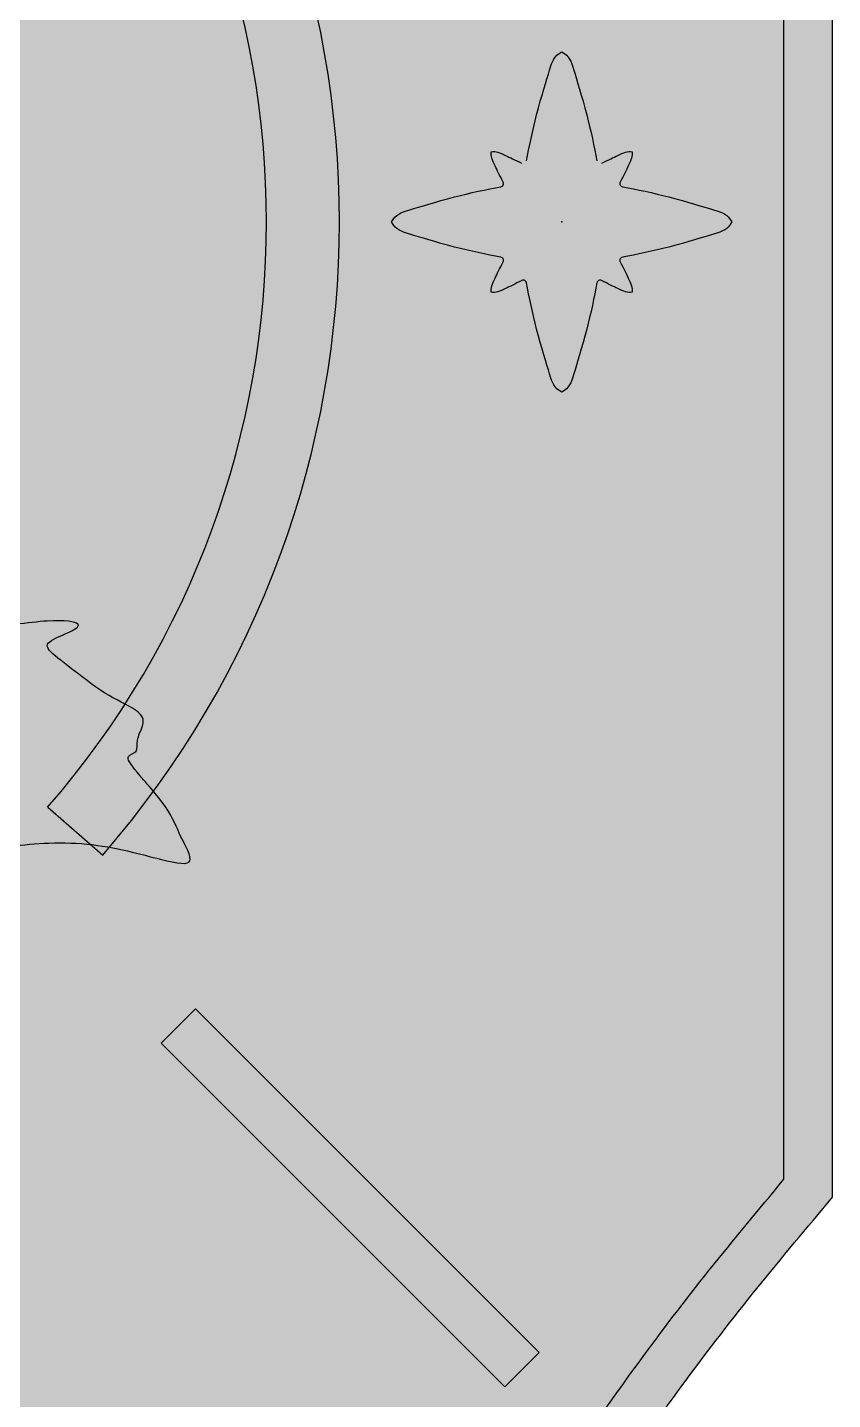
# Model space of a CAD drawing. Header units: metres. Extents: x -6.5 to 29.8, y -1.8 to 5.3.
# Drawn here: x 11.5598 to 11.7254, y 2.753 to 3.0353 of the extents above; entities that cross this region are included whole.
import ezdxf

# ---------------------------------------------------------------- set-up
doc = ezdxf.new("R2010")
doc.units = ezdxf.units.M
for name, color, linetype, true_color in [('BANDERA$BORDE', 40, 'Continuous', 0xffbf00), ('BANDERA$CIRCULO EXT', 40, 'Continuous', 0xffbf00), ('BANDERA$CUERVO', 18, 'Continuous', 0x000000), ('BANDERA$ESTRELLAS$GRANDE', 251, 'Continuous', 0x696969), ('FONDO', 168, 'Continuous', 0x0f132e)]:
    doc.layers.add(name, color=color, linetype=linetype, true_color=true_color)

msp = doc.modelspace()

# ---------------------------------------------------------------- hatches: boundary and pattern name
at = {"layer": 'BANDERA$BORDE'}
h = msp.add_hatch(color=256, dxfattribs=at)
h.paths.add_polyline_path([(11.22541, 3.47012), (11.22538, 3.4679), (11.22531, 3.46566), (11.22518, 3.4634), (11.225, 3.46113), (11.22477, 3.45885), (11.22448, 3.45655), (11.22414, 3.45424), (11.22374, 3.45192), (11.22328, 3.4496), (11.22276, 3.44727), (11.22219, 3.44494), (11.22155, 3.4426), (11.22085, 3.44027), (11.22009, 3.43794), (11.21927, 3.43562), (11.21839, 3.43331), (11.21744, 3.43101), (11.21644, 3.42872), (11.21537, 3.42644), (11.21424, 3.42419), (11.21305, 3.42195), (11.21179, 3.41974), (11.21048, 3.41756), (11.20911, 3.4154), (11.20768, 3.41327), (11.20619, 3.41117), (11.20464, 3.40911), (11.20304, 3.40709), (11.20139, 3.4051), (11.19968, 3.40316), (11.19793, 3.40126), (11.19612, 3.39941), (11.19427, 3.3976), (11.19237, 3.39584), (11.19042, 3.39414), (11.18844, 3.39248), (11.18642, 3.39088), (11.18435, 3.38934), (11.18226, 3.38785), (11.18013, 3.38642), (11.17797, 3.38505), (11.17579, 3.38373), (11.17357, 3.38248), (11.17134, 3.38129), (11.16908, 3.38016), (11.16681, 3.37909), (11.16452, 3.37808), (11.16222, 3.37714), (11.15991, 3.37626), (11.15758, 3.37544), (11.15526, 3.37468), (11.15292, 3.37398), (11.15059, 3.37334), (11.14826, 3.37276), (11.14593, 3.37225), (11.14361, 3.37179), (11.14129, 3.37139), (11.13898, 3.37104), (11.13668, 3.37076), (11.13439, 3.37052), (11.13212, 3.37034), (11.12987, 3.37022), (11.12763, 3.37014), (11.12541, 3.37012), (11.12541, 2.79463), (11.13949, 2.77773), (11.15271, 2.76077), (11.16509, 2.74376), (11.17096, 2.73523), (11.17661, 2.72669), (11.18205, 2.71813), (11.18728, 2.70956), (11.1923, 2.70097), (11.1971, 2.69238), (11.20169, 2.68376), (11.20607, 2.67514), (11.21023, 2.66649), (11.21418, 2.65784), (11.21792, 2.64917), (11.22144, 2.64049), (11.22475, 2.63179), (11.22785, 2.62308), (11.23074, 2.61436), (11.23341, 2.60562), (11.23587, 2.59686), (11.23812, 2.5881), (11.24015, 2.57932), (11.24197, 2.57052), (11.24358, 2.56171), (11.24497, 2.55289), (11.24616, 2.54405), (11.24712, 2.5352), (11.24788, 2.52633), (11.24842, 2.51746), (11.25785, 2.49756), (11.26749, 2.47826), (11.27735, 2.45955), (11.28744, 2.44143), (11.29773, 2.4239), (11.30825, 2.40696), (11.31898, 2.39062), (11.32994, 2.37486), (11.34111, 2.3597), (11.3525, 2.34513), (11.3641, 2.33115), (11.37593, 2.31776), (11.38797, 2.30496), (11.40023, 2.29276), (11.41271, 2.28114), (11.41903, 2.27556), (11.42541, 2.27012), (11.43178, 2.27556), (11.43811, 2.28114), (11.45059, 2.29276), (11.46285, 2.30496), (11.47489, 2.31776), (11.48671, 2.33115), (11.49832, 2.34513), (11.50971, 2.3597), (11.52088, 2.37486), (11.53183, 2.39062), (11.54257, 2.40696), (11.55308, 2.4239), (11.56338, 2.44143), (11.57346, 2.45955), (11.58333, 2.47826), (11.59297, 2.49756), (11.6024, 2.51746), (11.60294, 2.52633), (11.60369, 2.5352), (11.60466, 2.54405), (11.60584, 2.55289), (11.60724, 2.56171), (11.60885, 2.57052), (11.61067, 2.57932), (11.6127, 2.5881), (11.61495, 2.59686), (11.61741, 2.60562), (11.62008, 2.61436), (11.62297, 2.62308), (11.62606, 2.63179), (11.62938, 2.64049), (11.6329, 2.64917), (11.63664, 2.65784), (11.64059, 2.66649), (11.64475, 2.67514), (11.64913, 2.68376), (11.65372, 2.69238), (11.65852, 2.70097), (11.66354, 2.70956), (11.66877, 2.71813), (11.67421, 2.72669), (11.67986, 2.73523), (11.68573, 2.74376), (11.6981, 2.76077), (11.71133, 2.77773), (11.72541, 2.79463), (11.72541, 3.37012), (11.72319, 3.37014), (11.72095, 3.37022), (11.7187, 3.37034), (11.71642, 3.37052), (11.71414, 3.37076), (11.71184, 3.37104), (11.70953, 3.37139), (11.70721, 3.37179), (11.70489, 3.37225), (11.70256, 3.37276), (11.70023, 3.37334), (11.69789, 3.37398), (11.69556, 3.37468), (11.69323, 3.37544), (11.69091, 3.37626), (11.6886, 3.37714), (11.6863, 3.37808), (11.68401, 3.37909), (11.68173, 3.38016), (11.67948, 3.38129), (11.67724, 3.38248), (11.67503, 3.38373), (11.67285, 3.38505), (11.67069, 3.38642), (11.66856, 3.38785), (11.66646, 3.38934), (11.6644, 3.39088), (11.66238, 3.39248), (11.66039, 3.39414), (11.65845, 3.39584), (11.65655, 3.3976), (11.6547, 3.39941), (11.65289, 3.40126), (11.65113, 3.40316), (11.64943, 3.4051), (11.64777, 3.40709), (11.64617, 3.40911), (11.64463, 3.41117), (11.64314, 3.41327), (11.64171, 3.4154), (11.64034, 3.41756), (11.63902, 3.41974), (11.63777, 3.42195), (11.63658, 3.42419), (11.63545, 3.42644), (11.63438, 3.42872), (11.63337, 3.43101), (11.63243, 3.43331), (11.63155, 3.43562), (11.63073, 3.43794), (11.62997, 3.44027), (11.62927, 3.4426), (11.62863, 3.44494), (11.62805, 3.44727), (11.62754, 3.4496), (11.62708, 3.45192), (11.62668, 3.45424), (11.62633, 3.45655), (11.62605, 3.45885), (11.62581, 3.46113), (11.62563, 3.4634), (11.62551, 3.46566), (11.62543, 3.4679), (11.62541, 3.47012)], flags=0)
h.paths.add_polyline_path([(11.23495, 3.46012), (11.23473, 3.45792), (11.23446, 3.45571), (11.23415, 3.4535), (11.23378, 3.45127), (11.23337, 3.44904), (11.23291, 3.44681), (11.2324, 3.44457), (11.23184, 3.44233), (11.23123, 3.44009), (11.23057, 3.43785), (11.22986, 3.43561), (11.22909, 3.43337), (11.22827, 3.43115), (11.22741, 3.42893), (11.22649, 3.42672), (11.22551, 3.42452), (11.22449, 3.42233), (11.22341, 3.42016), (11.22228, 3.41801), (11.22111, 3.41588), (11.21988, 3.41376), (11.2186, 3.41167), (11.21727, 3.4096), (11.21589, 3.40756), (11.21446, 3.40554), (11.21298, 3.40355), (11.21146, 3.4016), (11.20989, 3.39968), (11.20828, 3.39779), (11.20663, 3.39593), (11.20493, 3.39411), (11.20319, 3.39234), (11.20141, 3.3906), (11.1996, 3.3889), (11.19774, 3.38724), (11.19585, 3.38563), (11.19393, 3.38406), (11.19197, 3.38254), (11.18999, 3.38107), (11.18797, 3.37964), (11.18593, 3.37826), (11.18386, 3.37693), (11.18177, 3.37565), (11.17965, 3.37442), (11.17752, 3.37324), (11.17536, 3.37212), (11.17319, 3.37104), (11.17101, 3.37001), (11.16881, 3.36904), (11.1666, 3.36812), (11.16438, 3.36725), (11.16215, 3.36644), (11.15992, 3.36567), (11.15768, 3.36496), (11.15544, 3.3643), (11.1532, 3.36369), (11.15096, 3.36313), (11.14872, 3.36262), (11.14648, 3.36216), (11.14425, 3.36174), (11.14203, 3.36138), (11.13981, 3.36107), (11.13761, 3.3608), (11.13541, 3.36057), (11.13541, 2.79833), (11.14938, 2.78138), (11.16252, 2.76437), (11.17481, 2.7473), (11.18065, 2.73874), (11.18627, 2.73017), (11.19168, 2.72158), (11.19689, 2.71298), (11.20188, 2.70436), (11.20666, 2.69573), (11.21124, 2.68708), (11.2156, 2.67842), (11.21976, 2.66974), (11.22371, 2.66105), (11.22744, 2.65234), (11.23097, 2.64362), (11.23428, 2.63488), (11.23739, 2.62612), (11.24029, 2.61735), (11.24297, 2.60857), (11.24545, 2.59977), (11.24772, 2.59096), (11.24978, 2.58213), (11.25162, 2.57328), (11.25326, 2.56442), (11.25469, 2.55555), (11.25591, 2.54666), (11.25692, 2.53776), (11.25772, 2.52884), (11.25831, 2.5199), (11.26728, 2.50103), (11.27645, 2.48271), (11.28581, 2.46493), (11.29537, 2.44769), (11.30513, 2.431), (11.31508, 2.41485), (11.32523, 2.39925), (11.33557, 2.38419), (11.34612, 2.36967), (11.35686, 2.35569), (11.36779, 2.34226), (11.37892, 2.32938), (11.39025, 2.31703), (11.40177, 2.30523), (11.41349, 2.29398), (11.42541, 2.28326), (11.43733, 2.29398), (11.44905, 2.30523), (11.46057, 2.31703), (11.4719, 2.32938), (11.48303, 2.34226), (11.49396, 2.35569), (11.5047, 2.36967), (11.51524, 2.38419), (11.52559, 2.39925), (11.53574, 2.41485), (11.54569, 2.431), (11.55545, 2.44769), (11.56501, 2.46493), (11.57437, 2.48271), (11.58354, 2.50103), (11.59251, 2.5199), (11.5931, 2.52884), (11.5939, 2.53776), (11.59491, 2.54666), (11.59613, 2.55555), (11.59756, 2.56442), (11.59919, 2.57328), (11.60104, 2.58213), (11.6031, 2.59096), (11.60537, 2.59977), (11.60784, 2.60857), (11.61053, 2.61735), (11.61343, 2.62612), (11.61653, 2.63488), (11.61985, 2.64362), (11.62338, 2.65234), (11.62711, 2.66105), (11.63106, 2.66974), (11.63521, 2.67842), (11.63958, 2.68708), (11.64415, 2.69573), (11.64894, 2.70436), (11.65393, 2.71298), (11.65914, 2.72158), (11.66455, 2.73017), (11.67017, 2.73874), (11.67601, 2.7473), (11.6883, 2.76437), (11.70144, 2.78138), (11.71541, 2.79833), (11.71541, 3.36057), (11.71321, 3.3608), (11.71101, 3.36107), (11.70879, 3.36138), (11.70657, 3.36174), (11.70434, 3.36216), (11.7021, 3.36262), (11.69986, 3.36313), (11.69762, 3.36369), (11.69538, 3.3643), (11.69314, 3.36496), (11.6909, 3.36567), (11.68867, 3.36644), (11.68644, 3.36725), (11.68422, 3.36812), (11.68201, 3.36904), (11.67981, 3.37001), (11.67762, 3.37104), (11.67545, 3.37212), (11.6733, 3.37324), (11.67117, 3.37442), (11.66905, 3.37565), (11.66696, 3.37693), (11.66489, 3.37826), (11.66285, 3.37964), (11.66083, 3.38107), (11.65885, 3.38254), (11.65689, 3.38406), (11.65497, 3.38563), (11.65308, 3.38724), (11.65122, 3.3889), (11.64941, 3.3906), (11.64763, 3.39234), (11.64589, 3.39411), (11.64419, 3.39593), (11.64254, 3.39779), (11.64092, 3.39968), (11.63936, 3.4016), (11.63783, 3.40355), (11.63636, 3.40554), (11.63493, 3.40756), (11.63355, 3.4096), (11.63222, 3.41167), (11.63094, 3.41376), (11.62971, 3.41588), (11.62853, 3.41801), (11.62741, 3.42016), (11.62633, 3.42233), (11.62531, 3.42452), (11.62433, 3.42672), (11.62341, 3.42893), (11.62254, 3.43115), (11.62173, 3.43337), (11.62096, 3.43561), (11.62025, 3.43785), (11.61959, 3.44009), (11.61898, 3.44233), (11.61842, 3.44457), (11.61791, 3.44681), (11.61745, 3.44904), (11.61704, 3.45127), (11.61667, 3.4535), (11.61636, 3.45571), (11.61609, 3.45792), (11.61586, 3.46012)], flags=0)
at = {"layer": 'BANDERA$CIRCULO EXT'}
for points in [[(11.57526, 2.86505), (11.56394, 2.87489), (11.56639, 2.87776), (11.56879, 2.88071), (11.57116, 2.88373), (11.57347, 2.88682), (11.57574, 2.88998), (11.57795, 2.89321), (11.5801, 2.89651), (11.5822, 2.89987), (11.58424, 2.9033), (11.58621, 2.9068), (11.58812, 2.91035), (11.58995, 2.91397), (11.59172, 2.91764), (11.59341, 2.92137), (11.59503, 2.92516), (11.59657, 2.929), (11.59802, 2.93289), (11.5994, 2.93683), (11.60068, 2.94081), (11.60188, 2.94483), (11.603, 2.9489), (11.60402, 2.953), (11.60495, 2.95713), (11.60578, 2.96129), (11.60652, 2.96548), (11.60717, 2.9697), (11.60771, 2.97394), (11.60816, 2.97819), (11.60851, 2.98246), (11.60876, 2.98674), (11.60891, 2.99102), (11.60896, 2.99531), (11.60891, 2.9996), (11.60876, 3.00388), (11.60851, 3.00816), (11.60816, 3.01243), (11.60771, 3.01668), (11.60717, 3.02092), (11.60652, 3.02514), (11.60578, 3.02933), (11.60495, 3.03349), (11.60402, 3.03762), (11.603, 3.04172), (11.60188, 3.04579), (11.60068, 3.04981), (11.5994, 3.05379), (11.59802, 3.05773), (11.59657, 3.06162), (11.59503, 3.06546), (11.59341, 3.06925), (11.59172, 3.07298), (11.58995, 3.07665), (11.58812, 3.08027), (11.58621, 3.08382), (11.58424, 3.08732), (11.5822, 3.09075), (11.5801, 3.09411), (11.57795, 3.09741), (11.57574, 3.10064), (11.57347, 3.1038), (11.57116, 3.10689), (11.56879, 3.10991), (11.56639, 3.11286), (11.56394, 3.11573), (11.57526, 3.12557), (11.57791, 3.12246), (11.58051, 3.11927), (11.58307, 3.11601), (11.58557, 3.11266), (11.58802, 3.10924), (11.59041, 3.10575), (11.59274, 3.10219), (11.59501, 3.09855), (11.59722, 3.09484), (11.59935, 3.09106), (11.60141, 3.08721), (11.6034, 3.0833), (11.60531, 3.07932), (11.60714, 3.07529), (11.60889, 3.07119), (11.61055, 3.06704), (11.61213, 3.06283), (11.61361, 3.05857), (11.61501, 3.05427), (11.61631, 3.04991), (11.61751, 3.04552), (11.61861, 3.04108), (11.61962, 3.03661), (11.62052, 3.03211), (11.62132, 3.02757), (11.62202, 3.02301), (11.62261, 3.01843), (11.6231, 3.01383), (11.62347, 3.00921), (11.62375, 3.00458), (11.62391, 2.99995), (11.62396, 2.99531), (11.62391, 2.99067), (11.62375, 2.98604), (11.62347, 2.98141), (11.6231, 2.97679), (11.62261, 2.97219), (11.62202, 2.96761), (11.62132, 2.96305), (11.62052, 2.95851), (11.61962, 2.95401), (11.61861, 2.94954), (11.61751, 2.9451), (11.61631, 2.94071), (11.61501, 2.93635), (11.61361, 2.93205), (11.61213, 2.92779), (11.61055, 2.92358), (11.60889, 2.91943), (11.60714, 2.91533), (11.60531, 2.9113), (11.6034, 2.90732), (11.60141, 2.90341), (11.59935, 2.89956), (11.59722, 2.89578), (11.59501, 2.89207), (11.59274, 2.88843), (11.59041, 2.88487), (11.58802, 2.88138), (11.58557, 2.87796), (11.58307, 2.87461), (11.58051, 2.87135), (11.57791, 2.86816)], [(11.59436, 2.83343), (11.66507, 2.76272), (11.658, 2.75565), (11.58728, 2.82636)]]:
    msp.add_hatch(color=256, dxfattribs=at).paths.add_polyline_path(points, flags=0)
at = {"layer": 'BANDERA$ESTRELLAS$GRANDE'}
msp.add_hatch(color=256, dxfattribs=at).paths.add_polyline_path([(11.65763, 3.00353), (11.65598, 3.00686), (11.65579, 3.00728), (11.65561, 3.00768), (11.65553, 3.00788), (11.65546, 3.00808), (11.65539, 3.00827), (11.65533, 3.00845), (11.6553, 3.00854), (11.65528, 3.00864), (11.65526, 3.00873), (11.65524, 3.00881), (11.65522, 3.0089), (11.6552, 3.00899), (11.65519, 3.00907), (11.65518, 3.00916), (11.65517, 3.00924), (11.65517, 3.00928), (11.65517, 3.00932), (11.65517, 3.00936), (11.65517, 3.0094), (11.65517, 3.00944), (11.65517, 3.00948), (11.65517, 3.00952), (11.65518, 3.00956), (11.65518, 3.0096), (11.65519, 3.00963), (11.65519, 3.00967), (11.6552, 3.00971), (11.65521, 3.00974), (11.65521, 3.00978), (11.65525, 3.00979), (11.65529, 3.0098), (11.65533, 3.0098), (11.65536, 3.00981), (11.6554, 3.00981), (11.65544, 3.00982), (11.65548, 3.00982), (11.65552, 3.00982), (11.65556, 3.00982), (11.6556, 3.00983), (11.65563, 3.00983), (11.65568, 3.00982), (11.65572, 3.00982), (11.65576, 3.00982), (11.65584, 3.00981), (11.65592, 3.0098), (11.65601, 3.00979), (11.65609, 3.00978), (11.65618, 3.00976), (11.65627, 3.00974), (11.65636, 3.00972), (11.65645, 3.00969), (11.65654, 3.00967), (11.65673, 3.00961), (11.65692, 3.00954), (11.65711, 3.00946), (11.65731, 3.00938), (11.65772, 3.00921), (11.66142, 3.00741), (11.66144, 3.0074), (11.66146, 3.00739), (11.66147, 3.00738), (11.66149, 3.00737), (11.66151, 3.00736), (11.66153, 3.00735), (11.66155, 3.00735), (11.66157, 3.00734), (11.66159, 3.00733), (11.66161, 3.00733), (11.66163, 3.00732), (11.66165, 3.00732), (11.66168, 3.00731), (11.6617, 3.00731), (11.66172, 3.00731), (11.66174, 3.00731), (11.66176, 3.00731), (11.66178, 3.00731), (11.6618, 3.00731), (11.66182, 3.00731), (11.66185, 3.00731), (11.66187, 3.00731), (11.66189, 3.00731), (11.66191, 3.00732), (11.66193, 3.00732), (11.66195, 3.00733), (11.66197, 3.00733), (11.66199, 3.00734), (11.66201, 3.00734), (11.66203, 3.00735), (11.66205, 3.00736), (11.66207, 3.00737), (11.66208, 3.00738), (11.6621, 3.00739), (11.66212, 3.0074), (11.66214, 3.00741), (11.66216, 3.00742), (11.66217, 3.00743), (11.66219, 3.00744), (11.66221, 3.00745), (11.66222, 3.00747), (11.66224, 3.00748), (11.66226, 3.00749), (11.66227, 3.00751), (11.66229, 3.00753), (11.6623, 3.00754), (11.66231, 3.00756), (11.66233, 3.00757), (11.66234, 3.00759), (11.66235, 3.00761), (11.66236, 3.00763), (11.66238, 3.00764), (11.66239, 3.00766), (11.6624, 3.00768), (11.66241, 3.0077), (11.66241, 3.00772), (11.66242, 3.00774), (11.66243, 3.00776), (11.66244, 3.00778), (11.66244, 3.0078), (11.66245, 3.00782), (11.66245, 3.00784), (11.66246, 3.00786), (11.66246, 3.00788), (11.66288, 3.0101), (11.66338, 3.01249), (11.66394, 3.01494), (11.66453, 3.01734), (11.66528, 3.02014), (11.66719, 3.02653), (11.66752, 3.02756), (11.66762, 3.02785), (11.66772, 3.02813), (11.66778, 3.02826), (11.66783, 3.02838), (11.66789, 3.0285), (11.66794, 3.02862), (11.668, 3.02873), (11.66807, 3.02884), (11.66813, 3.02895), (11.66817, 3.029), (11.6682, 3.02905), (11.66824, 3.0291), (11.66827, 3.02915), (11.66831, 3.0292), (11.66835, 3.02925), (11.66839, 3.0293), (11.66843, 3.02935), (11.66847, 3.02939), (11.66852, 3.02944), (11.66856, 3.02949), (11.6686, 3.02953), (11.66865, 3.02958), (11.6687, 3.02962), (11.66875, 3.02967), (11.6688, 3.02971), (11.66891, 3.0298), (11.66902, 3.02988), (11.66914, 3.02997), (11.66926, 3.03005), (11.6694, 3.03014), (11.66954, 3.03022), (11.66969, 3.03031), (11.66983, 3.03022), (11.66997, 3.03014), (11.67011, 3.03005), (11.67023, 3.02997), (11.67035, 3.02988), (11.67046, 3.0298), (11.67057, 3.02971), (11.67062, 3.02967), (11.67067, 3.02962), (11.67072, 3.02958), (11.67077, 3.02953), (11.67081, 3.02949), (11.67086, 3.02944), (11.6709, 3.02939), (11.67094, 3.02935), (11.67098, 3.0293), (11.67102, 3.02925), (11.67106, 3.0292), (11.6711, 3.02915), (11.67113, 3.0291), (11.67117, 3.02905), (11.6712, 3.029), (11.67124, 3.02895), (11.6713, 3.02884), (11.67137, 3.02873), (11.67143, 3.02862), (11.67148, 3.0285), (11.67154, 3.02838), (11.67159, 3.02826), (11.67165, 3.02813), (11.67175, 3.02785), (11.67185, 3.02756), (11.67337, 3.02264), (11.67409, 3.02014), (11.67484, 3.01734), (11.67543, 3.01494), (11.67599, 3.01249), (11.67649, 3.0101), (11.67691, 3.00788), (11.67691, 3.00786), (11.67692, 3.00784), (11.67692, 3.00782), (11.67693, 3.0078), (11.67693, 3.00778), (11.67694, 3.00776), (11.67695, 3.00774), (11.67696, 3.00772), (11.67697, 3.0077), (11.67698, 3.00768), (11.67699, 3.00766), (11.677, 3.00764), (11.67701, 3.00763), (11.67702, 3.00761), (11.67703, 3.00759), (11.67704, 3.00757), (11.67706, 3.00756), (11.67707, 3.00754), (11.67709, 3.00753), (11.6771, 3.00751), (11.67712, 3.00749), (11.67713, 3.00748), (11.67715, 3.00747), (11.67716, 3.00745), (11.67718, 3.00744), (11.6772, 3.00743), (11.67722, 3.00742), (11.67723, 3.00741), (11.67725, 3.0074), (11.67727, 3.00739), (11.67729, 3.00738), (11.67731, 3.00737), (11.67732, 3.00736), (11.67734, 3.00735), (11.67736, 3.00734), (11.67738, 3.00734), (11.6774, 3.00733), (11.67742, 3.00733), (11.67744, 3.00732), (11.67746, 3.00732), (11.67748, 3.00731), (11.6775, 3.00731), (11.67753, 3.00731), (11.67755, 3.00731), (11.67757, 3.00731), (11.67759, 3.00731), (11.67761, 3.00731), (11.67763, 3.00731), (11.67765, 3.00731), (11.67768, 3.00731), (11.6777, 3.00731), (11.67772, 3.00732), (11.67774, 3.00732), (11.67776, 3.00733), (11.67778, 3.00733), (11.6778, 3.00734), (11.67782, 3.00735), (11.67784, 3.00735), (11.67786, 3.00736), (11.67788, 3.00737), (11.6779, 3.00738), (11.67791, 3.00739), (11.67793, 3.0074), (11.67795, 3.00741), (11.68124, 3.00901), (11.68165, 3.00921), (11.68206, 3.00938), (11.68226, 3.00946), (11.68245, 3.00954), (11.68264, 3.00961), (11.68283, 3.00967), (11.68292, 3.00969), (11.68301, 3.00972), (11.6831, 3.00974), (11.68319, 3.00976), (11.68328, 3.00978), (11.68336, 3.00979), (11.68345, 3.0098), (11.68353, 3.00981), (11.68361, 3.00982), (11.68366, 3.00982), (11.6837, 3.00982), (11.68374, 3.00983), (11.68378, 3.00983), (11.68382, 3.00982), (11.68386, 3.00982), (11.68389, 3.00982), (11.68393, 3.00982), (11.68397, 3.00981), (11.68401, 3.00981), (11.68405, 3.0098), (11.68408, 3.0098), (11.68412, 3.00979), (11.68416, 3.00978), (11.68416, 3.00974), (11.68417, 3.00971), (11.68418, 3.00967), (11.68418, 3.00963), (11.68419, 3.0096), (11.68419, 3.00956), (11.6842, 3.00952), (11.6842, 3.00948), (11.6842, 3.00944), (11.6842, 3.0094), (11.6842, 3.00936), (11.6842, 3.00932), (11.6842, 3.00928), (11.6842, 3.00924), (11.68419, 3.00916), (11.68418, 3.00907), (11.68417, 3.00899), (11.68415, 3.0089), (11.68414, 3.00881), (11.68412, 3.00873), (11.68409, 3.00864), (11.68407, 3.00854), (11.68404, 3.00845), (11.68398, 3.00827), (11.68391, 3.00808), (11.68384, 3.00788), (11.68376, 3.00768), (11.68358, 3.00728), (11.68339, 3.00686), (11.68173, 3.00351), (11.68172, 3.00349), (11.68171, 3.00347), (11.68171, 3.00346), (11.6817, 3.00344), (11.68169, 3.00342), (11.68169, 3.0034), (11.68168, 3.00338), (11.68168, 3.00336), (11.68167, 3.00334), (11.68167, 3.00332), (11.68167, 3.0033), (11.68167, 3.00328), (11.68166, 3.00326), (11.68166, 3.00324), (11.68166, 3.00322), (11.68166, 3.0032), (11.68166, 3.00318), (11.68167, 3.00316), (11.68167, 3.00314), (11.68167, 3.00312), (11.68167, 3.0031), (11.68168, 3.00308), (11.68168, 3.00306), (11.68169, 3.00304), (11.68169, 3.00302), (11.6817, 3.003), (11.68171, 3.00298), (11.68171, 3.00296), (11.68172, 3.00294), (11.68173, 3.00292), (11.68174, 3.00291), (11.68175, 3.00289), (11.68176, 3.00287), (11.68177, 3.00286), (11.68178, 3.00284), (11.68179, 3.00282), (11.6818, 3.00281), (11.68181, 3.00279), (11.68182, 3.00277), (11.68184, 3.00276), (11.68185, 3.00274), (11.68187, 3.00273), (11.68188, 3.00272), (11.6819, 3.0027), (11.68191, 3.00269), (11.68193, 3.00268), (11.68194, 3.00266), (11.68196, 3.00265), (11.68198, 3.00264), (11.68199, 3.00263), (11.68201, 3.00262), (11.68203, 3.00261), (11.68205, 3.0026), (11.68207, 3.00259), (11.68208, 3.00258), (11.6821, 3.00257), (11.68212, 3.00257), (11.68214, 3.00256), (11.68216, 3.00255), (11.68218, 3.00255), (11.6822, 3.00254), (11.68222, 3.00254), (11.68224, 3.00254), (11.68446, 3.00212), (11.68686, 3.00162), (11.68931, 3.00106), (11.69171, 3.00047), (11.69452, 2.99971), (11.70091, 2.9978), (11.70193, 2.99748), (11.70223, 2.99737), (11.7025, 2.99727), (11.70263, 2.99722), (11.70276, 2.99716), (11.70288, 2.99711), (11.703, 2.99705), (11.70311, 2.99699), (11.70322, 2.99693), (11.70333, 2.99686), (11.70338, 2.99683), (11.70343, 2.99679), (11.70348, 2.99676), (11.70353, 2.99672), (11.70358, 2.99668), (11.70363, 2.99665), (11.70368, 2.99661), (11.70372, 2.99657), (11.70377, 2.99652), (11.70382, 2.99648), (11.70386, 2.99644), (11.70391, 2.99639), (11.70395, 2.99634), (11.704, 2.9963), (11.70404, 2.99625), (11.70409, 2.9962), (11.70417, 2.99609), (11.70426, 2.99598), (11.70435, 2.99586), (11.70443, 2.99573), (11.70452, 2.9956), (11.7046, 2.99546), (11.70469, 2.99531), (11.7046, 2.99516), (11.70452, 2.99502), (11.70443, 2.99489), (11.70435, 2.99476), (11.70426, 2.99464), (11.70417, 2.99453), (11.70409, 2.99442), (11.70404, 2.99437), (11.704, 2.99432), (11.70395, 2.99428), (11.70391, 2.99423), (11.70386, 2.99418), (11.70382, 2.99414), (11.70377, 2.9941), (11.70372, 2.99405), (11.70368, 2.99401), (11.70363, 2.99397), (11.70358, 2.99394), (11.70353, 2.9939), (11.70348, 2.99386), (11.70343, 2.99383), (11.70338, 2.99379), (11.70333, 2.99376), (11.70322, 2.99369), (11.70311, 2.99363), (11.703, 2.99357), (11.70288, 2.99351), (11.70276, 2.99346), (11.70263, 2.9934), (11.7025, 2.99335), (11.70223, 2.99325), (11.70193, 2.99314), (11.69702, 2.99163), (11.69452, 2.99091), (11.69171, 2.99015), (11.68931, 2.98956), (11.68686, 2.989), (11.68446, 2.9885), (11.68224, 2.98808), (11.68222, 2.98808), (11.6822, 2.98807), (11.68218, 2.98807), (11.68216, 2.98806), (11.68214, 2.98806), (11.68212, 2.98805), (11.6821, 2.98805), (11.68208, 2.98804), (11.68207, 2.98803), (11.68205, 2.98802), (11.68203, 2.98801), (11.68201, 2.988), (11.68199, 2.98799), (11.68198, 2.98798), (11.68196, 2.98797), (11.68194, 2.98796), (11.68193, 2.98794), (11.68191, 2.98793), (11.6819, 2.98792), (11.68188, 2.9879), (11.68187, 2.98789), (11.68185, 2.98788), (11.68184, 2.98786), (11.68182, 2.98785), (11.68181, 2.98783), (11.6818, 2.98781), (11.68179, 2.9878), (11.68178, 2.98778), (11.68177, 2.98776), (11.68176, 2.98775), (11.68175, 2.98773), (11.68174, 2.98771), (11.68173, 2.9877), (11.68172, 2.98768), (11.68171, 2.98766), (11.68171, 2.98764), (11.6817, 2.98762), (11.68169, 2.9876), (11.68169, 2.98758), (11.68168, 2.98756), (11.68168, 2.98754), (11.68167, 2.98752), (11.68167, 2.9875), (11.68167, 2.98748), (11.68167, 2.98746), (11.68166, 2.98744), (11.68166, 2.98742), (11.68166, 2.9874), (11.68166, 2.98738), (11.68166, 2.98736), (11.68167, 2.98734), (11.68167, 2.98732), (11.68167, 2.9873), (11.68167, 2.98728), (11.68168, 2.98726), (11.68168, 2.98724), (11.68169, 2.98722), (11.68169, 2.9872), (11.6817, 2.98718), (11.68171, 2.98716), (11.68171, 2.98715), (11.68172, 2.98713), (11.68173, 2.98711), (11.68339, 2.98376), (11.68358, 2.98334), (11.68376, 2.98294), (11.68384, 2.98274), (11.68391, 2.98254), (11.68398, 2.98235), (11.68404, 2.98217), (11.68407, 2.98208), (11.68409, 2.98198), (11.68412, 2.98189), (11.68414, 2.98181), (11.68415, 2.98172), (11.68417, 2.98163), (11.68418, 2.98155), (11.68419, 2.98146), (11.6842, 2.98138), (11.6842, 2.98134), (11.6842, 2.9813), (11.6842, 2.98126), (11.6842, 2.98122), (11.6842, 2.98118), (11.6842, 2.98114), (11.6842, 2.9811), (11.68419, 2.98106), (11.68419, 2.98102), (11.68418, 2.98099), (11.68418, 2.98095), (11.68417, 2.98091), (11.68416, 2.98088), (11.68416, 2.98084), (11.68412, 2.98083), (11.68408, 2.98082), (11.68405, 2.98082), (11.68401, 2.98081), (11.68397, 2.98081), (11.68393, 2.9808), (11.68389, 2.9808), (11.68386, 2.9808), (11.68382, 2.9808), (11.68378, 2.98079), (11.68374, 2.98079), (11.6837, 2.9808), (11.68366, 2.9808), (11.68361, 2.9808), (11.68353, 2.98081), (11.68345, 2.98082), (11.68336, 2.98083), (11.68328, 2.98084), (11.68319, 2.98086), (11.6831, 2.98088), (11.68301, 2.9809), (11.68292, 2.98093), (11.68283, 2.98095), (11.68264, 2.98101), (11.68245, 2.98108), (11.68226, 2.98115), (11.68206, 2.98124), (11.68165, 2.98141), (11.68124, 2.98161), (11.67789, 2.98327), (11.67787, 2.98327), (11.67785, 2.98328), (11.67783, 2.98329), (11.67781, 2.9833), (11.67779, 2.9833), (11.67777, 2.98331), (11.67775, 2.98331), (11.67774, 2.98332), (11.67772, 2.98332), (11.6777, 2.98332), (11.67767, 2.98333), (11.67765, 2.98333), (11.67763, 2.98333), (11.67761, 2.98333), (11.67759, 2.98333), (11.67757, 2.98333), (11.67755, 2.98333), (11.67753, 2.98333), (11.67751, 2.98333), (11.67749, 2.98332), (11.67747, 2.98332), (11.67745, 2.98332), (11.67743, 2.98331), (11.67741, 2.98331), (11.67739, 2.9833), (11.67737, 2.9833), (11.67735, 2.98329), (11.67734, 2.98328), (11.67732, 2.98327), (11.6773, 2.98327), (11.67728, 2.98326), (11.67727, 2.98325), (11.67725, 2.98324), (11.67723, 2.98323), (11.67721, 2.98322), (11.6772, 2.98321), (11.67718, 2.9832), (11.67717, 2.98318), (11.67715, 2.98317), (11.67713, 2.98316), (11.67712, 2.98314), (11.67711, 2.98313), (11.67709, 2.98312), (11.67708, 2.9831), (11.67706, 2.98308), (11.67705, 2.98307), (11.67704, 2.98305), (11.67703, 2.98304), (11.67702, 2.98302), (11.677, 2.983), (11.67699, 2.98298), (11.67698, 2.98297), (11.67697, 2.98295), (11.67697, 2.98293), (11.67696, 2.98291), (11.67695, 2.98289), (11.67694, 2.98287), (11.67694, 2.98285), (11.67693, 2.98284), (11.67693, 2.98282), (11.67692, 2.9828), (11.67692, 2.98278), (11.67691, 2.98276), (11.6765, 2.98053), (11.676, 2.97814), (11.67543, 2.97569), (11.67484, 2.97328), (11.67409, 2.97048), (11.67218, 2.96409), (11.67185, 2.96306), (11.67175, 2.96277), (11.67165, 2.96249), (11.67159, 2.96236), (11.67154, 2.96224), (11.67148, 2.96212), (11.67143, 2.962), (11.67137, 2.96189), (11.6713, 2.96178), (11.67124, 2.96167), (11.6712, 2.96162), (11.67117, 2.96157), (11.67113, 2.96152), (11.6711, 2.96147), (11.67106, 2.96142), (11.67102, 2.96137), (11.67098, 2.96132), (11.67094, 2.96127), (11.6709, 2.96123), (11.67086, 2.96118), (11.67081, 2.96113), (11.67077, 2.96109), (11.67072, 2.96104), (11.67067, 2.961), (11.67062, 2.96095), (11.67057, 2.96091), (11.67046, 2.96082), (11.67035, 2.96074), (11.67023, 2.96065), (11.67011, 2.96056), (11.66997, 2.96048), (11.66983, 2.9604), (11.66969, 2.96031), (11.66954, 2.9604), (11.6694, 2.96048), (11.66926, 2.96056), (11.66914, 2.96065), (11.66902, 2.96074), (11.66891, 2.96082), (11.6688, 2.96091), (11.66875, 2.96095), (11.6687, 2.961), (11.66865, 2.96104), (11.6686, 2.96109), (11.66856, 2.96113), (11.66852, 2.96118), (11.66847, 2.96123), (11.66843, 2.96127), (11.66839, 2.96132), (11.66835, 2.96137), (11.66831, 2.96142), (11.66827, 2.96147), (11.66824, 2.96152), (11.6682, 2.96157), (11.66817, 2.96162), (11.66813, 2.96167), (11.66807, 2.96178), (11.668, 2.96189), (11.66794, 2.962), (11.66789, 2.96212), (11.66783, 2.96224), (11.66778, 2.96236), (11.66772, 2.96249), (11.66762, 2.96277), (11.66752, 2.96306), (11.666, 2.96798), (11.66528, 2.97048), (11.66453, 2.97328), (11.66394, 2.97569), (11.66338, 2.97814), (11.66287, 2.98053), (11.66246, 2.98276), (11.66245, 2.98278), (11.66245, 2.9828), (11.66245, 2.98282), (11.66244, 2.98284), (11.66243, 2.98285), (11.66243, 2.98287), (11.66242, 2.98289), (11.66241, 2.98291), (11.66241, 2.98293), (11.6624, 2.98295), (11.66239, 2.98297), (11.66238, 2.98298), (11.66237, 2.983), (11.66236, 2.98302), (11.66234, 2.98304), (11.66233, 2.98305), (11.66232, 2.98307), (11.66231, 2.98308), (11.66229, 2.9831), (11.66228, 2.98312), (11.66227, 2.98313), (11.66225, 2.98314), (11.66224, 2.98316), (11.66222, 2.98317), (11.66221, 2.98318), (11.66219, 2.9832), (11.66217, 2.98321), (11.66216, 2.98322), (11.66214, 2.98323), (11.66212, 2.98324), (11.66211, 2.98325), (11.66209, 2.98326), (11.66207, 2.98327), (11.66205, 2.98327), (11.66204, 2.98328), (11.66202, 2.98329), (11.662, 2.9833), (11.66198, 2.9833), (11.66196, 2.98331), (11.66194, 2.98331), (11.66192, 2.98332), (11.6619, 2.98332), (11.66188, 2.98332), (11.66186, 2.98333), (11.66184, 2.98333), (11.66182, 2.98333), (11.6618, 2.98333), (11.66178, 2.98333), (11.66176, 2.98333), (11.66174, 2.98333), (11.66172, 2.98333), (11.6617, 2.98333), (11.66168, 2.98332), (11.66166, 2.98332), (11.66164, 2.98332), (11.66162, 2.98331), (11.6616, 2.98331), (11.66158, 2.9833), (11.66156, 2.9833), (11.66154, 2.98329), (11.66152, 2.98328), (11.6615, 2.98327), (11.66149, 2.98327), (11.65814, 2.98161), (11.65772, 2.98141), (11.65731, 2.98124), (11.65711, 2.98115), (11.65692, 2.98108), (11.65673, 2.98101), (11.65654, 2.98095), (11.65645, 2.98093), (11.65636, 2.9809), (11.65627, 2.98088), (11.65618, 2.98086), (11.65609, 2.98084), (11.65601, 2.98083), (11.65592, 2.98082), (11.65584, 2.98081), (11.65576, 2.9808), (11.65572, 2.9808), (11.65568, 2.9808), (11.65563, 2.98079), (11.6556, 2.98079), (11.65556, 2.9808), (11.65552, 2.9808), (11.65548, 2.9808), (11.65544, 2.9808), (11.6554, 2.98081), (11.65536, 2.98081), (11.65533, 2.98082), (11.65529, 2.98082), (11.65525, 2.98083), (11.65521, 2.98084), (11.65521, 2.98088), (11.6552, 2.98091), (11.65519, 2.98095), (11.65519, 2.98099), (11.65518, 2.98102), (11.65518, 2.98106), (11.65517, 2.9811), (11.65517, 2.98114), (11.65517, 2.98118), (11.65517, 2.98122), (11.65517, 2.98126), (11.65517, 2.9813), (11.65517, 2.98134), (11.65517, 2.98138), (11.65518, 2.98146), (11.65519, 2.98155), (11.6552, 2.98163), (11.65522, 2.98172), (11.65524, 2.98181), (11.65526, 2.98189), (11.65528, 2.98198), (11.6553, 2.98208), (11.65533, 2.98217), (11.65539, 2.98235), (11.65546, 2.98254), (11.65553, 2.98274), (11.65561, 2.98294), (11.65579, 2.98334), (11.65598, 2.98376), (11.65764, 2.98711), (11.65765, 2.98713), (11.65766, 2.98715), (11.65767, 2.98716), (11.65767, 2.98718), (11.65768, 2.9872), (11.65768, 2.98722), (11.65769, 2.98724), (11.65769, 2.98726), (11.6577, 2.98728), (11.6577, 2.9873), (11.6577, 2.98732), (11.65771, 2.98734), (11.65771, 2.98736), (11.65771, 2.98738), (11.65771, 2.9874), (11.65771, 2.98742), (11.65771, 2.98744), (11.65771, 2.98746), (11.6577, 2.98748), (11.6577, 2.9875), (11.6577, 2.98752), (11.65769, 2.98754), (11.65769, 2.98756), (11.65768, 2.98758), (11.65768, 2.9876), (11.65767, 2.98762), (11.65767, 2.98764), (11.65766, 2.98766), (11.65765, 2.98768), (11.65764, 2.9877), (11.65763, 2.98771), (11.65762, 2.98773), (11.65762, 2.98775), (11.65761, 2.98776), (11.65759, 2.98778), (11.65758, 2.9878), (11.65757, 2.98781), (11.65756, 2.98783), (11.65755, 2.98785), (11.65753, 2.98786), (11.65752, 2.98788), (11.65751, 2.98789), (11.65749, 2.9879), (11.65748, 2.98792), (11.65746, 2.98793), (11.65744, 2.98794), (11.65743, 2.98796), (11.65741, 2.98797), (11.65739, 2.98798), (11.65738, 2.98799), (11.65736, 2.988), (11.65734, 2.98801), (11.65732, 2.98802), (11.65731, 2.98803), (11.65729, 2.98804), (11.65727, 2.98805), (11.65725, 2.98805), (11.65723, 2.98806), (11.65721, 2.98806), (11.65719, 2.98807), (11.65717, 2.98807), (11.65715, 2.98808), (11.65713, 2.98808), (11.65491, 2.9885), (11.65252, 2.989), (11.65006, 2.98956), (11.64766, 2.99015), (11.64485, 2.99091), (11.63846, 2.99282), (11.63744, 2.99314), (11.63714, 2.99325), (11.63687, 2.99335), (11.63674, 2.9934), (11.63661, 2.99346), (11.63649, 2.99351), (11.63638, 2.99357), (11.63626, 2.99363), (11.63615, 2.99369), (11.63605, 2.99376), (11.63599, 2.99379), (11.63594, 2.99383), (11.63589, 2.99386), (11.63584, 2.9939), (11.63579, 2.99394), (11.63574, 2.99397), (11.6357, 2.99401), (11.63565, 2.99405), (11.6356, 2.9941), (11.63556, 2.99414), (11.63551, 2.99418), (11.63546, 2.99423), (11.63542, 2.99428), (11.63537, 2.99432), (11.63533, 2.99437), (11.63529, 2.99442), (11.6352, 2.99453), (11.63511, 2.99464), (11.63503, 2.99476), (11.63494, 2.99489), (11.63486, 2.99502), (11.63477, 2.99516), (11.63469, 2.99531), (11.63477, 2.99546), (11.63486, 2.9956), (11.63494, 2.99573), (11.63503, 2.99586), (11.63511, 2.99598), (11.6352, 2.99609), (11.63529, 2.9962), (11.63533, 2.99625), (11.63537, 2.9963), (11.63542, 2.99634), (11.63546, 2.99639), (11.63551, 2.99644), (11.63556, 2.99648), (11.6356, 2.99652), (11.63565, 2.99657), (11.6357, 2.99661), (11.63574, 2.99665), (11.63579, 2.99668), (11.63584, 2.99672), (11.63589, 2.99676), (11.63594, 2.99679), (11.63599, 2.99683), (11.63605, 2.99686), (11.63615, 2.99693), (11.63626, 2.99699), (11.63638, 2.99705), (11.63649, 2.99711), (11.63661, 2.99716), (11.63674, 2.99722), (11.63687, 2.99727), (11.63714, 2.99737), (11.63744, 2.99748), (11.64235, 2.99899), (11.64485, 2.99971), (11.64766, 3.00047), (11.65006, 3.00106), (11.65252, 3.00162), (11.65491, 3.00212), (11.65713, 3.00254), (11.65715, 3.00254), (11.65717, 3.00254), (11.65719, 3.00255), (11.65721, 3.00255), (11.65723, 3.00256), (11.65725, 3.00257), (11.65727, 3.00257), (11.65729, 3.00258), (11.65731, 3.00259), (11.65732, 3.0026), (11.65734, 3.00261), (11.65736, 3.00262), (11.65738, 3.00263), (11.65739, 3.00264), (11.65741, 3.00265), (11.65743, 3.00266), (11.65744, 3.00268), (11.65746, 3.00269), (11.65748, 3.0027), (11.65749, 3.00272), (11.65751, 3.00273), (11.65752, 3.00274), (11.65753, 3.00276), (11.65755, 3.00277), (11.65756, 3.00279), (11.65757, 3.00281), (11.65758, 3.00282), (11.65759, 3.00284), (11.65761, 3.00286), (11.65762, 3.00287), (11.65762, 3.00289), (11.65763, 3.00291), (11.65764, 3.00292), (11.65765, 3.00294), (11.65766, 3.00296), (11.65767, 3.00298), (11.65767, 3.003), (11.65768, 3.00302), (11.65768, 3.00304), (11.65769, 3.00306), (11.65769, 3.00308), (11.6577, 3.0031), (11.6577, 3.00312), (11.6577, 3.00314), (11.65771, 3.00316), (11.65771, 3.00318), (11.65771, 3.0032), (11.65771, 3.00322), (11.65771, 3.00324), (11.65771, 3.00326), (11.65771, 3.00328), (11.6577, 3.0033), (11.6577, 3.00332), (11.6577, 3.00334), (11.65769, 3.00336), (11.65769, 3.00338), (11.65768, 3.0034), (11.65768, 3.00342), (11.65767, 3.00344), (11.65767, 3.00346), (11.65766, 3.00347), (11.65765, 3.00349), (11.65764, 3.00351)], flags=0)
at = {"layer": 'FONDO'}
msp.add_hatch(color=256, dxfattribs=at).paths.add_polyline_path([(11.23495, 3.46012), (11.23473, 3.45792), (11.23446, 3.45571), (11.23415, 3.4535), (11.23378, 3.45127), (11.23337, 3.44904), (11.23291, 3.44681), (11.2324, 3.44457), (11.23184, 3.44233), (11.23123, 3.44009), (11.23057, 3.43785), (11.22986, 3.43561), (11.22909, 3.43337), (11.22827, 3.43115), (11.22741, 3.42893), (11.22649, 3.42672), (11.22551, 3.42452), (11.22449, 3.42233), (11.22341, 3.42016), (11.22228, 3.41801), (11.22111, 3.41588), (11.21988, 3.41376), (11.2186, 3.41167), (11.21727, 3.4096), (11.21589, 3.40756), (11.21446, 3.40554), (11.21298, 3.40355), (11.21146, 3.4016), (11.20989, 3.39968), (11.20828, 3.39779), (11.20663, 3.39593), (11.20493, 3.39411), (11.20319, 3.39234), (11.20141, 3.3906), (11.1996, 3.3889), (11.19774, 3.38724), (11.19585, 3.38563), (11.19393, 3.38406), (11.19197, 3.38254), (11.18999, 3.38107), (11.18797, 3.37964), (11.18593, 3.37826), (11.18386, 3.37693), (11.18177, 3.37565), (11.17965, 3.37442), (11.17752, 3.37324), (11.17536, 3.37212), (11.17319, 3.37104), (11.17101, 3.37001), (11.16881, 3.36904), (11.1666, 3.36812), (11.16438, 3.36725), (11.16215, 3.36644), (11.15992, 3.36567), (11.15768, 3.36496), (11.15544, 3.3643), (11.1532, 3.36369), (11.15096, 3.36313), (11.14872, 3.36262), (11.14648, 3.36216), (11.14425, 3.36174), (11.14203, 3.36138), (11.13981, 3.36107), (11.13761, 3.3608), (11.13541, 3.36057), (11.13541, 2.79833), (11.14938, 2.78138), (11.16252, 2.76437), (11.17481, 2.7473), (11.18065, 2.73874), (11.18627, 2.73017), (11.19168, 2.72158), (11.19689, 2.71298), (11.20188, 2.70436), (11.20666, 2.69573), (11.21124, 2.68708), (11.2156, 2.67842), (11.21976, 2.66974), (11.22371, 2.66105), (11.22744, 2.65234), (11.23097, 2.64362), (11.23428, 2.63488), (11.23739, 2.62612), (11.24029, 2.61735), (11.24297, 2.60857), (11.24545, 2.59977), (11.24772, 2.59096), (11.24978, 2.58213), (11.25162, 2.57328), (11.25326, 2.56442), (11.25469, 2.55555), (11.25591, 2.54666), (11.25692, 2.53776), (11.25772, 2.52884), (11.25831, 2.5199), (11.26728, 2.50103), (11.27645, 2.48271), (11.28581, 2.46493), (11.29537, 2.44769), (11.30513, 2.431), (11.31508, 2.41485), (11.32523, 2.39925), (11.33557, 2.38419), (11.34612, 2.36967), (11.35686, 2.35569), (11.36779, 2.34226), (11.37892, 2.32938), (11.39025, 2.31703), (11.40177, 2.30523), (11.41349, 2.29398), (11.42541, 2.28326), (11.43733, 2.29398), (11.44905, 2.30523), (11.46057, 2.31703), (11.4719, 2.32938), (11.48303, 2.34226), (11.49396, 2.35569), (11.5047, 2.36967), (11.51524, 2.38419), (11.52559, 2.39925), (11.53574, 2.41485), (11.54569, 2.431), (11.55545, 2.44769), (11.56501, 2.46493), (11.57437, 2.48271), (11.58354, 2.50103), (11.59251, 2.5199), (11.5931, 2.52884), (11.5939, 2.53776), (11.59491, 2.54666), (11.59613, 2.55555), (11.59756, 2.56442), (11.59919, 2.57328), (11.60104, 2.58213), (11.6031, 2.59096), (11.60537, 2.59977), (11.60784, 2.60857), (11.61053, 2.61735), (11.61343, 2.62612), (11.61653, 2.63488), (11.61985, 2.64362), (11.62338, 2.65234), (11.62711, 2.66105), (11.63106, 2.66974), (11.63521, 2.67842), (11.63958, 2.68708), (11.64415, 2.69573), (11.64894, 2.70436), (11.65393, 2.71298), (11.65914, 2.72158), (11.66455, 2.73017), (11.67017, 2.73874), (11.67601, 2.7473), (11.6883, 2.76437), (11.70144, 2.78138), (11.71541, 2.79833), (11.71541, 3.36057), (11.71321, 3.3608), (11.71101, 3.36107), (11.70879, 3.36138), (11.70657, 3.36174), (11.70434, 3.36216), (11.7021, 3.36262), (11.69986, 3.36313), (11.69762, 3.36369), (11.69538, 3.3643), (11.69314, 3.36496), (11.6909, 3.36567), (11.68867, 3.36644), (11.68644, 3.36725), (11.68422, 3.36812), (11.68201, 3.36904), (11.67981, 3.37001), (11.67762, 3.37104), (11.67545, 3.37212), (11.6733, 3.37324), (11.67117, 3.37442), (11.66905, 3.37565), (11.66696, 3.37693), (11.66489, 3.37826), (11.66285, 3.37964), (11.66083, 3.38107), (11.65885, 3.38254), (11.65689, 3.38406), (11.65497, 3.38563), (11.65308, 3.38724), (11.65122, 3.3889), (11.64941, 3.3906), (11.64763, 3.39234), (11.64589, 3.39411), (11.64419, 3.39593), (11.64254, 3.39779), (11.64092, 3.39968), (11.63936, 3.4016), (11.63783, 3.40355), (11.63636, 3.40554), (11.63493, 3.40756), (11.63355, 3.4096), (11.63222, 3.41167), (11.63094, 3.41376), (11.62971, 3.41588), (11.62853, 3.41801), (11.62741, 3.42016), (11.62633, 3.42233), (11.62531, 3.42452), (11.62433, 3.42672), (11.62341, 3.42893), (11.62254, 3.43115), (11.62173, 3.43337), (11.62096, 3.43561), (11.62025, 3.43785), (11.61959, 3.44009), (11.61898, 3.44233), (11.61842, 3.44457), (11.61791, 3.44681), (11.61745, 3.44904), (11.61704, 3.45127), (11.61667, 3.4535), (11.61636, 3.45571), (11.61609, 3.45792), (11.61586, 3.46012)], flags=0)

# ---------------------------------------------------------------- linework, layer by layer
at = {"layer": 'BANDERA$BORDE'}
msp.add_line((11.71541, 2.79833), (11.71541, 3.36057), dxfattribs=at)
for points in [[(11.72541, 2.79463), (11.72541, 3.08238), (11.72541, 3.37012)], [(11.59251, 2.5199), (11.60027, 2.66298), (11.71541, 2.79833)], [(11.6024, 2.51746), (11.60937, 2.65963), (11.72541, 2.79463)]]:
    msp.add_open_spline(points, degree=2, dxfattribs=at)
at = {"layer": 'BANDERA$CIRCULO EXT'}
msp.add_lwpolyline([(11.56394, 2.87489), (11.57526, 2.86505)], dxfattribs=at)
msp.add_lwpolyline([(11.59436, 2.83343), (11.66507, 2.76272), (11.658, 2.75565), (11.58728, 2.82636)], close=True, dxfattribs=at)
for radius in [0.19855, 0.18355]:
    msp.add_arc((11.42541, 2.99531), radius, 319, 41, dxfattribs=at)
at = {"layer": 'BANDERA$CUERVO'}
msp.add_open_spline([(11.28589, 2.90971), (11.2852, 2.91035), (11.28358, 2.91547), (11.28216, 2.92373), (11.28415, 2.93241), (11.28557, 2.93597), (11.28515, 2.93881), (11.28415, 2.94209), (11.28316, 2.94778), (11.28316, 2.95603), (11.28686, 2.96827), (11.2991, 2.98137), (11.30664, 2.98606), (11.32144, 2.99204), (11.33866, 2.9993), (11.34898, 3.00957), (11.35496, 3.01569), (11.35994, 3.02821), (11.36739, 3.04471), (11.36975, 3.04612), (11.37806, 3.05098), (11.39682, 3.06522), (11.40448, 3.07073), (11.40896, 3.07605), (11.41447, 3.08548), (11.42097, 3.09809), (11.42541, 3.10957), (11.42665, 3.11612), (11.42655, 3.11996), (11.42691, 3.12335), (11.42756, 3.12537), (11.42726, 3.12729), (11.42726, 3.12846), (11.42805, 3.12856), (11.42863, 3.12738), (11.42935, 3.12664), (11.42938, 3.12488), (11.42954, 3.12299), (11.43052, 3.12152), (11.43143, 3.12146), (11.4329, 3.12296), (11.43459, 3.12413), (11.43648, 3.1252), (11.43863, 3.1266), (11.44271, 3.12959), (11.4445, 3.13207), (11.44663, 3.13361), (11.44872, 3.13614), (11.45185, 3.14111), (11.45348, 3.14265), (11.45512, 3.14408), (11.45641, 3.14706), (11.4577, 3.14974), (11.45988, 3.15207), (11.46058, 3.15346), (11.46078, 3.15054), (11.46023, 3.14657), (11.45979, 3.14279), (11.45919, 3.13912), (11.45854, 3.1359), (11.458, 3.13317), (11.45691, 3.1291), (11.45656, 3.12815), (11.4579, 3.1293), (11.45894, 3.13024), (11.46137, 3.13198), (11.46653, 3.1352), (11.47766, 3.14574), (11.48299, 3.15316), (11.4852, 3.15677), (11.48697, 3.16094), (11.4885, 3.16351), (11.48936, 3.16192), (11.48881, 3.15916), (11.48801, 3.15438), (11.48636, 3.14991), (11.48532, 3.14488), (11.48507, 3.14084), (11.47993, 3.12804), (11.47876, 3.12522), (11.48054, 3.12571), (11.4825, 3.12871), (11.48495, 3.13128), (11.5099, 3.15024), (11.52078, 3.15947), (11.53003, 3.16823), (11.53401, 3.17344), (11.53548, 3.1743), (11.53524, 3.17252), (11.52893, 3.15837), (11.52154, 3.1437), (11.51564, 3.13364), (11.51148, 3.12903), (11.50868, 3.12479), (11.50792, 3.12298), (11.51095, 3.12525), (11.51881, 3.12827), (11.52577, 3.13024), (11.53228, 3.1341), (11.5409, 3.14242), (11.54264, 3.14529), (11.5437, 3.14491), (11.54529, 3.13977), (11.54158, 3.13168), (11.5406, 3.13001), (11.54105, 3.12911), (11.54294, 3.1285), (11.54808, 3.12801), (11.55464, 3.12961), (11.56383, 3.13374), (11.57934, 3.14191), (11.59053, 3.1494), (11.5956, 3.15446), (11.59742, 3.15885), (11.5984, 3.15893), (11.5987, 3.15446), (11.59689, 3.14599), (11.59265, 3.13525), (11.58887, 3.13223), (11.58478, 3.1292), (11.59462, 3.13132), (11.60831, 3.1354), (11.61859, 3.14055), (11.62593, 3.14463), (11.63062, 3.14758), (11.63455, 3.15136), (11.63781, 3.15454), (11.63735, 3.15174), (11.63591, 3.14796), (11.61315, 3.12018), (11.60462, 3.11176), (11.59473, 3.10603), (11.58843, 3.1026), (11.5822, 3.09917), (11.57629, 3.09676), (11.57424, 3.09543), (11.57324, 3.09398), (11.5734, 3.09338), (11.57621, 3.09278), (11.58514, 3.09205), (11.5894, 3.09242), (11.59245, 3.0941), (11.58799, 3.08934), (11.58594, 3.08798), (11.58261, 3.08452), (11.582, 3.08384), (11.58044, 3.08235), (11.5704, 3.07515), (11.56748, 3.07321), (11.56445, 3.07088), (11.56073, 3.06904), (11.55691, 3.0677), (11.55482, 3.06701), (11.55527, 3.06641), (11.55686, 3.06567), (11.56316, 3.06537), (11.56738, 3.06522), (11.56946, 3.06547), (11.56837, 3.06334), (11.56222, 3.05932), (11.55978, 3.05768), (11.55517, 3.0551), (11.55145, 3.05307), (11.5509, 3.05242), (11.55358, 3.05128), (11.55775, 3.05187), (11.56435, 3.05237), (11.56842, 3.05311), (11.56832, 3.05178), (11.56495, 3.04964), (11.56197, 3.04741), (11.55884, 3.04468), (11.55591, 3.0425), (11.55318, 3.04086), (11.55194, 3.03922), (11.54678, 3.03592), (11.54262, 3.03251), (11.52508, 3.02641), (11.51865, 3.02391), (11.51336, 3.02225), (11.51547, 3.0218), (11.52069, 3.0227), (11.52659, 3.02263), (11.53824, 3.0224), (11.54066, 3.0227), (11.53045, 3.01726), (11.52553, 3.01469), (11.5191, 3.01234), (11.51873, 3.01068), (11.53801, 3.00675), (11.53968, 3.00599), (11.53114, 3.00378), (11.52463, 3.00184), (11.51932, 3.00095), (11.50367, 2.99995), (11.48986, 2.99213), (11.49356, 2.98658), (11.50353, 2.97633), (11.50538, 2.97334), (11.49783, 2.97576), (11.48445, 2.97661), (11.47805, 2.97861), (11.47065, 2.98174), (11.46723, 2.98416), (11.47193, 2.9769), (11.47748, 2.9722), (11.48189, 2.96665), (11.48061, 2.96565), (11.47392, 2.96594), (11.46296, 2.96893), (11.45884, 2.96822), (11.45642, 2.96565), (11.4493, 2.96153), (11.453, 2.95242), (11.45627, 2.9463), (11.45784, 2.93875), (11.46054, 2.93505), (11.46538, 2.93207), (11.4715, 2.92851), (11.50808, 2.91243), (11.52189, 2.90929), (11.53811, 2.90972), (11.5495, 2.91129), (11.56544, 2.91378), (11.57178, 2.91274), (11.56832, 2.91078), (11.5629, 2.90871), (11.56463, 2.90652), (11.57143, 2.90145), (11.57604, 2.89787), (11.58388, 2.8943), (11.58365, 2.89165), (11.58204, 2.88853), (11.58273, 2.88611), (11.57985, 2.88565), (11.58123, 2.88312), (11.58919, 2.87447), (11.59103, 2.86894), (11.59484, 2.86271), (11.58884, 2.86352), (11.57238, 2.86836), (11.55354, 2.86685), (11.54878, 2.86496), (11.55196, 2.85914), (11.55642, 2.85445), (11.55763, 2.85013), (11.55574, 2.84908), (11.55211, 2.85044), (11.54129, 2.85777), (11.53562, 2.85777), (11.5301, 2.86224), (11.5251, 2.86632), (11.52049, 2.86972), (11.51648, 2.87041), (11.51505, 2.86783), (11.51648, 2.86519), (11.51626, 2.86261), (11.51505, 2.86239), (11.50814, 2.87082), (11.4988, 2.87947), (11.49281, 2.88362), (11.48601, 2.88592), (11.48105, 2.888), (11.47551, 2.8895), (11.47448, 2.88765), (11.47805, 2.88212), (11.48266, 2.87659), (11.4867, 2.87001), (11.48958, 2.86713), (11.47932, 2.87451), (11.47586, 2.87636), (11.46964, 2.88108), (11.4641, 2.88442), (11.45131, 2.89249), (11.44865, 2.89434), (11.44033, 2.89881), (11.43634, 2.89924), (11.44033, 2.89283), (11.44161, 2.88984), (11.43364, 2.89568), (11.42979, 2.89724), (11.42809, 2.89226), (11.42726, 2.88737), (11.42646, 2.88039), (11.42925, 2.87255), (11.42805, 2.86997), (11.42395, 2.86004), (11.42162, 2.85711), (11.41924, 2.85369), (11.4177, 2.85141), (11.41619, 2.84967), (11.41547, 2.85088), (11.41402, 2.85188), (11.41438, 2.85321), (11.41358, 2.8561), (11.41048, 2.85731), (11.40863, 2.85888), (11.40787, 2.86089), (11.40871, 2.86282), (11.40875, 2.86447), (11.40634, 2.8627), (11.40357, 2.85992), (11.40244, 2.85948), (11.40051, 2.86129), (11.39991, 2.86254), (11.3983, 2.86835), (11.3953, 2.88287), (11.38916, 2.89404), (11.3891, 2.899), (11.38941, 2.90151), (11.3798, 2.91343), (11.35721, 2.93303), (11.34418, 2.9426), (11.3338, 2.9441), (11.32128, 2.93999), (11.31325, 2.93438), (11.30896, 2.93364), (11.30363, 2.93214), (11.29504, 2.92467), (11.29028, 2.91827), (11.28776, 2.91166), (11.28659, 2.90908), (11.28589, 2.90971)], degree=3, dxfattribs=at)
at = {"layer": 'BANDERA$ESTRELLAS$GRANDE'}
for centre, start, end in [((11.65702, 3.00322), 279.7976, 26.7105), ((11.68235, 3.00322), 153.2895, 260.2024), ((11.65702, 2.9874), 333.2895, 80.2024), ((11.68235, 2.9874), 99.7976, 206.7105), ((11.66178, 2.98264), 9.7976, 116.7105), ((11.67759, 2.98264), 63.2895, 170.2024)]:
    msp.add_arc(centre, 0.00069, start, end, dxfattribs=at)
for points, knots in [([(11.66246, 3.00788), (11.66295, 3.01068), (11.66472, 3.01869), (11.66759, 3.02773), (11.66806, 3.0294), (11.66969, 3.03031)], [0.29905756, 0.29905756, 0.29905756, 0.29905756, 0.30908465, 0.32172038, 0.33435611, 0.33435611, 0.33435611, 0.33435611]), ([(11.66969, 3.03031), (11.67131, 3.0294), (11.67178, 3.02773), (11.67465, 3.01869), (11.67643, 3.01068), (11.67691, 3.00788)], [0.33435611, 0.33435611, 0.33435611, 0.33435611, 0.34699184, 0.35962757, 0.36965466, 0.36965466, 0.36965466, 0.36965466]), ([(11.65763, 3.00353), (11.65692, 3.00496), (11.65579, 3.00716), (11.65503, 3.00901), (11.65521, 3.00978)], [0.27601343, 0.27601343, 0.27601343, 0.27601343, 0.28075284, 0.28659318, 0.28659318, 0.28659318, 0.28659318]), ([(11.65521, 3.00978), (11.65599, 3.00997), (11.65782, 3.00921), (11.66001, 3.00809), (11.66142, 3.00741)], [0.28659318, 0.28659318, 0.28659318, 0.28659318, 0.29243352, 0.29711015, 0.29711015, 0.29711015, 0.29711015]), ([(11.67795, 3.00741), (11.67936, 3.00809), (11.68155, 3.00921), (11.68338, 3.00997), (11.68416, 3.00978)], [0.37160207, 0.37160207, 0.37160207, 0.37160207, 0.3762787, 0.38211904, 0.38211904, 0.38211904, 0.38211904]), ([(11.68416, 3.00978), (11.68434, 3.00901), (11.68358, 3.00716), (11.68246, 3.00496), (11.68174, 3.00353)], [0.38211904, 0.38211904, 0.38211904, 0.38211904, 0.38795938, 0.39269879, 0.39269879, 0.39269879, 0.39269879]), ([(11.63469, 2.99531), (11.6356, 2.99693), (11.63726, 2.99741), (11.64631, 3.00028), (11.65433, 3.00205), (11.65713, 3.00254)], [0.62094669, 0.62094669, 0.62094669, 0.62094669, 0.63358242, 0.64621815, 0.65626649, 0.65626649, 0.65626649, 0.65626649]), ([(11.68224, 3.00254), (11.68504, 3.00205), (11.69306, 3.00028), (11.70211, 2.99741), (11.70378, 2.99693), (11.70469, 2.99531)], [0.39456477, 0.39456477, 0.39456477, 0.39456477, 0.40461311, 0.41724884, 0.42988457, 0.42988457, 0.42988457, 0.42988457]), ([(11.65713, 2.98808), (11.65433, 2.98857), (11.64631, 2.99034), (11.63726, 2.99321), (11.6356, 2.99369), (11.63469, 2.99531)], [0.58562689, 0.58562689, 0.58562689, 0.58562689, 0.59567523, 0.60831096, 0.62094669, 0.62094669, 0.62094669, 0.62094669]), ([(11.70469, 2.99531), (11.70378, 2.99369), (11.70211, 2.99321), (11.69306, 2.99034), (11.68504, 2.98857), (11.68224, 2.98808)], [0.42988457, 0.42988457, 0.42988457, 0.42988457, 0.4425203, 0.45515603, 0.46520437, 0.46520437, 0.46520437, 0.46520437]), ([(11.65521, 2.98084), (11.65503, 2.98161), (11.65579, 2.98346), (11.65692, 2.98566), (11.65763, 2.98709)], [0.57318116, 0.57318116, 0.57318116, 0.57318116, 0.5790215, 0.5837609, 0.5837609, 0.5837609, 0.5837609]), ([(11.68174, 2.98709), (11.68246, 2.98566), (11.68358, 2.98346), (11.68434, 2.98161), (11.68416, 2.98084)], [0.46707035, 0.46707035, 0.46707035, 0.46707035, 0.47180976, 0.4776501, 0.4776501, 0.4776501, 0.4776501]), ([(11.66147, 2.98326), (11.66004, 2.98254), (11.65783, 2.98142), (11.65599, 2.98065), (11.65521, 2.98084)], [0.56260141, 0.56260141, 0.56260141, 0.56260141, 0.56734082, 0.57318116, 0.57318116, 0.57318116, 0.57318116]), ([(11.66969, 2.96031), (11.66806, 2.96122), (11.66759, 2.96289), (11.66472, 2.97194), (11.66294, 2.97996), (11.66246, 2.98276)], [0.52541563, 0.52541563, 0.52541563, 0.52541563, 0.53805136, 0.55068709, 0.56073543, 0.56073543, 0.56073543, 0.56073543]), ([(11.67691, 2.98276), (11.67643, 2.97996), (11.67465, 2.97194), (11.67178, 2.96289), (11.67131, 2.96122), (11.66969, 2.96031)], [0.49009583, 0.49009583, 0.49009583, 0.49009583, 0.50014417, 0.5127799, 0.52541563, 0.52541563, 0.52541563, 0.52541563]), ([(11.68416, 2.98084), (11.68338, 2.98065), (11.68154, 2.98142), (11.67933, 2.98254), (11.6779, 2.98326)], [0.4776501, 0.4776501, 0.4776501, 0.4776501, 0.48349044, 0.48822985, 0.48822985, 0.48822985, 0.48822985])]:
    msp.add_open_spline(points, degree=3, knots=knots, dxfattribs=at)
msp.add_point((11.66969, 2.99531), dxfattribs=at)

doc.saveas('drawing.dxf')
